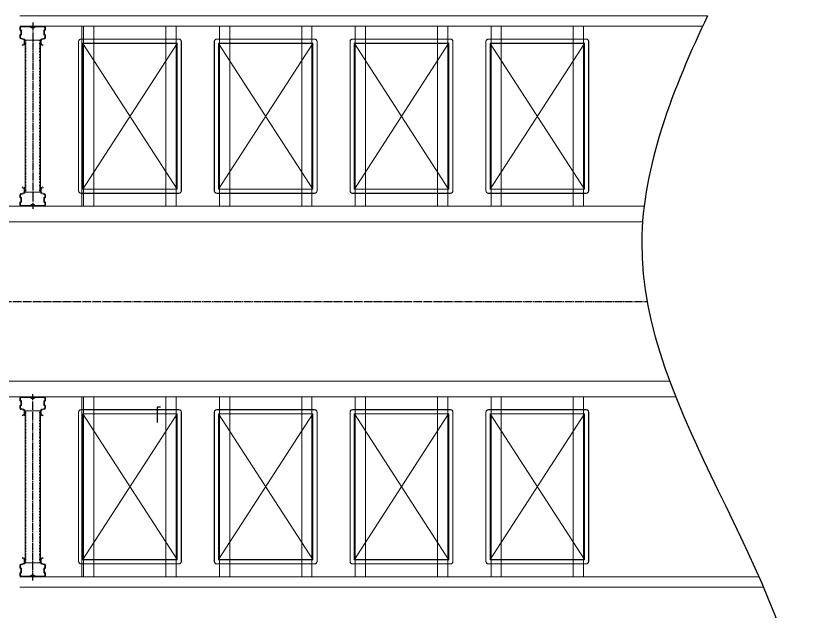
# Model space of a CAD drawing. Header units: millimetres. Extents: x -66983 to -34457, y -12173 to 8181.
# Drawn here: x -48650 to -45569, y -1938 to 375 of the extents above; entities that cross this region are included whole.
import ezdxf

# ---------------------------------------------------------------- set-up
doc = ezdxf.new("R2010")
doc.units = ezdxf.units.MM
doc.linetypes.add('EB_DASH', pattern=[6, 3, -3])
doc.linetypes.add('EB_DASHDOT', pattern=[39, 30, -3, 3, -3])
doc.layers.get('0').update_dxf_attribs({"lineweight": 0})
for name, color, linetype, lineweight in [('01粗实线', 7, 'Continuous', 0), ('04虚线', 2, 'EB_DASH', 0), ('CAXA0', 7, 'Continuous', 70), ('CAXA1', 1, 'EB_DASHDOT', 25), ('CAXA4', 4, 'Continuous', 25), ('guidao', 2, 'Continuous', 0), ('Object', 5, 'Continuous', 20), ('xiangzi', 150, 'Continuous', 0)]:
    doc.layers.add(name, color=color, linetype=linetype, lineweight=lineweight)

# ---------------------------------------------------------------- blocks, each defined once
blk = doc.blocks.new('CAXBLOCK333')
at = {"layer": 'xiangzi', "linetype": 'Continuous', "lineweight": 0}
for p, q in [((-77039.2, 112120.4), (-77039.2, 111540.4)), ((-77038.7, 112120.4), (-77039.2, 112120.4)), ((-77038.7, 112120.4), (-77038.7, 111540.4)), ((-77029.2, 112129.9), (-77029.2, 112130.4)), ((-76649.2, 112130.4), (-77029.2, 112130.4)), ((-76649.2, 112129.9), (-77029.2, 112129.9)), ((-77022.9, 111546.7), (-77022.9, 112114.1)), ((-77022.9, 112114.1), (-76655.5, 112114.1)), ((-77022.2, 112113.4), (-77022.9, 112114.1)), ((-77022.2, 112113.4), (-76656.2, 111547.4)), ((-76656.2, 112113.4), (-77022.2, 111547.4)), ((-77022.2, 111547.4), (-77022.2, 112113.4)), ((-77022.2, 112113.4), (-76656.2, 112113.4)), ((-76656.2, 112113.4), (-76655.5, 112114.1)), ((-76656.2, 112113.4), (-76656.2, 111547.4)), ((-76655.5, 112114.1), (-76655.5, 111546.7)), ((-76649.2, 112129.9), (-76649.2, 112130.4)), ((-76639.7, 111540.4), (-76639.7, 112120.4)), ((-76639.7, 112120.4), (-76639.2, 112120.4)), ((-76639.2, 111540.4), (-76639.2, 112120.4)), ((-77038.7, 111540.4), (-77039.2, 111540.4)), ((-77029.2, 111530.9), (-77029.2, 111530.4)), ((-77029.2, 111530.9), (-76649.2, 111530.9)), ((-77029.2, 111530.4), (-76649.2, 111530.4)), ((-77022.2, 111547.4), (-77022.9, 111546.7)), ((-76655.5, 111546.7), (-77022.9, 111546.7)), ((-76656.2, 111547.4), (-77022.2, 111547.4)), ((-76656.2, 111547.4), (-76655.5, 111546.7)), ((-76649.2, 111530.9), (-76649.2, 111530.4)), ((-76639.7, 111540.4), (-76639.2, 111540.4))]:
    blk.add_line(p, q, dxfattribs=at)
for centre, radius, start, end in [((-77029.2, 112120.4), 10, 90, 180), ((-77029.2, 112120.4), 9.5, 90, 180), ((-76649.2, 112120.4), 10, 0, 90), ((-76649.2, 112120.4), 9.5, 0, 90), ((-77029.2, 111540.4), 10, 180, 270), ((-77029.2, 111540.4), 9.5, 180, 270), ((-76649.2, 111540.4), 10, 270, 0), ((-76649.2, 111540.4), 9.5, 270, 0)]:
    blk.add_arc(centre, radius, start, end, dxfattribs=at)
blk = doc.blocks.new('CAXBLOCK335')
at = {"layer": 'Object', "color": 6, "linetype": 'Continuous', "lineweight": 20}
for p, q in [((4567.8, -64564.1), (4567.8, -64554.4)), ((4570.9, -64567), (4570.6, -64566.8)), ((4570.8, -64554.4), (4570.8, -64563.5)), ((4571.6, -64564), (4572.1, -64564.2)), ((4571.8, -64580.5), (4571.8, -64568.3)), ((4572.8, -64549.4), (4609, -64549.4)), ((4609, -64552.4), (4572.8, -64552.4)), ((4574.8, -64568.3), (4574.8, -64580.5)), ((4662.7, -64549.4), (4627.1, -64549.4)), ((4627.1, -64552.4), (4662.7, -64552.4)), ((4660.7, -64568.3), (4660.7, -64580.5)), ((4664, -64564), (4663.4, -64564.2)), ((4663.7, -64580.5), (4663.7, -64568.3)), ((4664.6, -64567), (4665, -64566.8)), ((4664.7, -64554.4), (4664.7, -64563.5)), ((4667.7, -64564.1), (4667.7, -64554.4)), ((4567.8, -64593.9), (4567.8, -64584.7)), ((4570.6, -64582), (4570.9, -64581.8)), ((4570.8, -64585.3), (4570.8, -64593.9)), ((4582.3, -64601.4), (4571.1, -64598.7)), ((4572.1, -64584.6), (4571.6, -64584.8)), ((4571.9, -64595.7), (4582.6, -64598.4)), ((4663.6, -64595.7), (4653, -64598.4)), ((4653.2, -64601.4), (4664.4, -64598.7)), ((4663.4, -64584.6), (4664, -64584.8)), ((4665, -64582), (4664.6, -64581.8)), ((4664.7, -64585.3), (4664.7, -64593.9)), ((4667.7, -64593.9), (4667.7, -64584.7)), ((4576.9, -64621.7), (4583.5, -64619.1)), ((4577.8, -64624.4), (4576.9, -64621.7)), ((4584.5, -64621.9), (4577.8, -64624.4)), ((4584.8, -64617.2), (4584.8, -64603.9)), ((4587.8, -64603.9), (4587.8, -64617.2)), ((4647.7, -64603.9), (4647.7, -64617.2)), ((4650.7, -64617.2), (4650.7, -64603.9)), ((4651, -64621.9), (4657.7, -64624.4)), ((4658.6, -64621.7), (4652, -64619.1)), ((4657.7, -64624.4), (4658.6, -64621.7))]:
    blk.add_line(p, q, dxfattribs=at)
for centre, radius, start, end in [((4572.8, -64554.4), 5, 90, 180), ((4571.8, -64562.8), 4.18, 197.5463, 253.2868), ((4572.8, -64554.4), 2, 90, 180), ((4571.8, -64562.8), 1.18, 213.3937, 259.7163), ((4570.3, -64568.3), 1.5, 0, 66.0375), ((4570.3, -64568.3), 4.5, 0, 66.0375), ((4609, -64553.4), 4, 32.4343, 90), ((4609, -64553.4), 1, 32.4343, 90), ((4618, -64547.6), 9.73, 212.4343, 327.5657), ((4618, -64547.6), 6.73, 212.4343, 327.5657), ((4627.1, -64553.4), 4, 90, 147.5657), ((4627.1, -64553.4), 1, 90, 147.5657), ((4665.2, -64568.3), 4.5, 113.9625, 180), ((4662.7, -64554.4), 5, 0, 90), ((4662.7, -64554.4), 2, 0, 90), ((4665.2, -64568.3), 1.5, 113.9625, 180), ((4663.8, -64562.8), 1.18, 280.2837, 326.6063), ((4663.8, -64562.8), 4.18, 286.7132, 342.4537), ((4571.8, -64586), 4.18, 106.7132, 162.4537), ((4572.8, -64593.9), 5, 180, 250.3462), ((4571.8, -64586), 1.18, 100.2837, 146.6063), ((4572.8, -64593.9), 2, 180, 244.0113), ((4570.3, -64580.5), 1.5, 293.9625, 0), ((4570.3, -64580.5), 4.5, 293.9625, 0), ((4582.3, -64603.9), 5.5, 0, 87.1234), ((4653.2, -64603.9), 5.5, 92.8766, 180), ((4665.2, -64580.5), 4.5, 180, 246.0375), ((4662.7, -64593.9), 2, 295.9887, 0), ((4665.2, -64580.5), 1.5, 180, 246.0375), ((4663.8, -64586), 1.18, 33.3937, 79.7163), ((4662.7, -64593.9), 5, 289.6538, 360), ((4663.8, -64586), 4.18, 17.5463, 73.2868), ((4582.3, -64603.9), 2.5, 0, 90), ((4582.8, -64617.2), 2, 291.4787, 360), ((4582.8, -64617.2), 5, 290.0925, 360), ((4652.7, -64617.2), 5, 180, 249.9075), ((4653.2, -64603.9), 2.5, 90, 180), ((4652.7, -64617.2), 2, 180, 248.5213)]:
    blk.add_arc(centre, radius, start, end, dxfattribs=at)
blk = doc.blocks.new('CAXBLOCK336')
at = {"layer": 'Object', "color": 6, "linetype": 'Continuous', "lineweight": 20}
for p, q in [((4582.3, 64601.4), (4571.1, 64598.7)), ((4577.8, 64624.4), (4576.9, 64621.7)), ((4576.9, 64621.7), (4583.5, 64619.1)), ((4584.5, 64621.9), (4577.8, 64624.4)), ((4584.8, 64617.2), (4584.8, 64603.9)), ((4587.8, 64603.9), (4587.8, 64617.2)), ((4647.7, 64603.9), (4647.7, 64617.2)), ((4650.7, 64617.2), (4650.7, 64603.9)), ((4651, 64621.9), (4657.7, 64624.4)), ((4658.6, 64621.7), (4652, 64619.1)), ((4653.2, 64601.4), (4664.4, 64598.7)), ((4657.7, 64624.4), (4658.6, 64621.7)), ((4567.8, 64593.9), (4567.8, 64584.7)), ((4570.6, 64582), (4570.9, 64581.8)), ((4570.8, 64585.3), (4570.8, 64593.9)), ((4572.1, 64584.6), (4571.6, 64584.8)), ((4571.8, 64580.5), (4571.8, 64568.3)), ((4571.9, 64595.7), (4582.6, 64598.4)), ((4574.8, 64568.3), (4574.8, 64580.5)), ((4663.6, 64595.7), (4653, 64598.4)), ((4660.7, 64568.3), (4660.7, 64580.5)), ((4663.4, 64584.6), (4664, 64584.8)), ((4663.7, 64580.5), (4663.7, 64568.3)), ((4665, 64582), (4664.6, 64581.8)), ((4664.7, 64585.3), (4664.7, 64593.9)), ((4667.7, 64593.9), (4667.7, 64584.7)), ((4567.8, 64564.1), (4567.8, 64554.4)), ((4570.9, 64567), (4570.6, 64566.8)), ((4570.8, 64554.4), (4570.8, 64563.5)), ((4571.6, 64564), (4572.1, 64564.2)), ((4609, 64552.4), (4572.8, 64552.4)), ((4572.8, 64549.4), (4609, 64549.4)), ((4627.1, 64552.4), (4662.7, 64552.4)), ((4662.7, 64549.4), (4627.1, 64549.4)), ((4664, 64564), (4663.4, 64564.2)), ((4664.6, 64567), (4665, 64566.8)), ((4664.7, 64554.4), (4664.7, 64563.5)), ((4667.7, 64564.1), (4667.7, 64554.4))]:
    blk.add_line(p, q, dxfattribs=at)
for centre, radius, start, end in [((4582.3, 64603.9), 2.5, 270, 0), ((4582.3, 64603.9), 5.5, 272.8766, 360), ((4582.8, 64617.2), 2, 0, 68.5213), ((4582.8, 64617.2), 5, 0, 69.9075), ((4652.7, 64617.2), 5, 110.0925, 180), ((4653.2, 64603.9), 5.5, 180, 267.1234), ((4652.7, 64617.2), 2, 111.4787, 180), ((4653.2, 64603.9), 2.5, 180, 270), ((4572.8, 64593.9), 5, 109.6538, 180), ((4571.8, 64586), 4.18, 197.5463, 253.2868), ((4572.8, 64593.9), 2, 115.9887, 180), ((4571.8, 64586), 1.18, 213.3937, 259.7163), ((4570.3, 64580.5), 1.5, 360, 66.0375), ((4570.3, 64580.5), 4.5, 0, 66.0375), ((4665.2, 64580.5), 4.5, 113.9625, 180), ((4662.7, 64593.9), 2, 360, 64.0113), ((4665.2, 64580.5), 1.5, 113.9625, 180), ((4663.8, 64586), 1.18, 280.2837, 326.6063), ((4662.7, 64593.9), 5, 360, 70.3462), ((4663.8, 64586), 4.18, 286.7132, 342.4537), ((4571.8, 64562.8), 4.18, 106.7132, 162.4537), ((4572.8, 64554.4), 5, 180, 270), ((4571.8, 64562.8), 1.18, 100.2837, 146.6063), ((4572.8, 64554.4), 2, 180, 270), ((4570.3, 64568.3), 1.5, 293.9625, 0), ((4570.3, 64568.3), 4.5, 293.9625, 360), ((4609, 64553.4), 1, 270, 327.5657), ((4609, 64553.4), 4, 270, 327.5657), ((4618, 64547.6), 9.73, 32.4343, 147.5657), ((4618, 64547.6), 6.73, 32.4343, 147.5657), ((4627.1, 64553.4), 4, 212.4343, 270), ((4627.1, 64553.4), 1, 212.4343, 270), ((4665.2, 64568.3), 4.5, 180, 246.0375), ((4662.7, 64554.4), 2, 270, 0), ((4662.7, 64554.4), 5, 270, 0), ((4665.2, 64568.3), 1.5, 180, 246.0375), ((4663.8, 64562.8), 1.18, 33.3937, 79.7163), ((4663.8, 64562.8), 4.18, 17.5463, 73.2868)]:
    blk.add_arc(centre, radius, start, end, dxfattribs=at)
blk = doc.blocks.new('CAXBLOCK337')
at = {"layer": '01粗实线', "linetype": 'Continuous', "lineweight": 0}
for p, q in [((4587.8, -64603.9), (4587.8, -65194.9)), ((4647.7, -64603.9), (4587.8, -64603.9)), ((4647.8, -64603.9), (4647.8, -65194.9)), ((4647.7, -65194.9), (4587.8, -65194.9))]:
    blk.add_line(p, q, dxfattribs=at)
at = {"layer": '04虚线', "linetype": 'EB_DASH', "lineweight": 0}
for p, q in [((4590.8, -64603.9), (4590.8, -65194.9)), ((4644.8, -64603.9), (4644.8, -65194.9))]:
    blk.add_line(p, q, dxfattribs=at)
blk = doc.blocks.new('CAXBLOCK334')
at = {"layer": 'CAXA1', "linetype": 'EB_DASHDOT', "lineweight": 25}
blk.add_line((4617.8, -64534.7), (4617.8, -65259), dxfattribs=at)
at = {"layer": 'CAXA0', "linetype": 'Continuous', "lineweight": 70}
for name, p in [('CAXBLOCK335', (0, 0)), ('CAXBLOCK337', (0, 0)), ('CAXBLOCK336', (0, -129798.8))]:
    blk.add_blockref(name, p, dxfattribs=at)
blk = doc.blocks.new('CAXBLOCK338')
at = {"layer": 'xiangzi', "linetype": 'Continuous', "lineweight": 0}
for p, q in [((76639.2, 111540.4), (76639.2, 112120.4)), ((76639.7, 112120.4), (76639.2, 112120.4)), ((76639.7, 111540.4), (76639.7, 112120.4)), ((76649.2, 112129.9), (76649.2, 112130.4)), ((76649.2, 112130.4), (77029.2, 112130.4)), ((76649.2, 112129.9), (77029.2, 112129.9)), ((76655.5, 112114.1), (76655.5, 111546.7)), ((77022.9, 112114.1), (76655.5, 112114.1)), ((76656.2, 112113.4), (76655.5, 112114.1)), ((77022.2, 112113.4), (76656.2, 111547.4)), ((76656.2, 112113.4), (77022.2, 111547.4)), ((76656.2, 112113.4), (76656.2, 111547.4)), ((77022.2, 112113.4), (76656.2, 112113.4)), ((77022.2, 112113.4), (77022.9, 112114.1)), ((77022.2, 111547.4), (77022.2, 112113.4)), ((77022.9, 111546.7), (77022.9, 112114.1)), ((77029.2, 112129.9), (77029.2, 112130.4)), ((77038.7, 112120.4), (77038.7, 111540.4)), ((77038.7, 112120.4), (77039.2, 112120.4)), ((77039.2, 112120.4), (77039.2, 111540.4)), ((76639.7, 111540.4), (76639.2, 111540.4)), ((76649.2, 111530.9), (76649.2, 111530.4)), ((77029.2, 111530.9), (76649.2, 111530.9)), ((77029.2, 111530.4), (76649.2, 111530.4)), ((76656.2, 111547.4), (76655.5, 111546.7)), ((76655.5, 111546.7), (77022.9, 111546.7)), ((76656.2, 111547.4), (77022.2, 111547.4)), ((77022.2, 111547.4), (77022.9, 111546.7)), ((77029.2, 111530.9), (77029.2, 111530.4)), ((77038.7, 111540.4), (77039.2, 111540.4))]:
    blk.add_line(p, q, dxfattribs=at)
for centre, radius, start, end in [((76649.2, 112120.4), 10, 90, 180), ((76649.2, 112120.4), 9.5, 90, 180), ((77029.2, 112120.4), 10, 360, 90), ((77029.2, 112120.4), 9.5, 360, 90), ((76649.2, 111540.4), 10, 180, 270), ((76649.2, 111540.4), 9.5, 180, 270), ((77029.2, 111540.4), 10, 270, 360), ((77029.2, 111540.4), 9.5, 270, 360)]:
    blk.add_arc(centre, radius, start, end, dxfattribs=at)
blk = doc.blocks.new('CAXBLOCK339')
at = {"layer": 'xiangzi', "linetype": 'Continuous', "lineweight": 0}
for p, q in [((76639.2, 111540.4), (76639.2, 112120.4)), ((76639.7, 112120.4), (76639.2, 112120.4)), ((76639.7, 111540.4), (76639.7, 112120.4)), ((76649.2, 112129.9), (76649.2, 112130.4)), ((76649.2, 112130.4), (77029.2, 112130.4)), ((76649.2, 112129.9), (77029.2, 112129.9)), ((76655.5, 112114.1), (76655.5, 111546.7)), ((77022.9, 112114.1), (76655.5, 112114.1)), ((76656.2, 112113.4), (76655.5, 112114.1)), ((77022.2, 112113.4), (76656.2, 111547.4)), ((76656.2, 112113.4), (77022.2, 111547.4)), ((76656.2, 112113.4), (76656.2, 111547.4)), ((77022.2, 112113.4), (76656.2, 112113.4)), ((77022.2, 112113.4), (77022.9, 112114.1)), ((77022.2, 111547.4), (77022.2, 112113.4)), ((77022.9, 111546.7), (77022.9, 112114.1)), ((77029.2, 112129.9), (77029.2, 112130.4)), ((77038.7, 112120.4), (77038.7, 111540.4)), ((77038.7, 112120.4), (77039.2, 112120.4)), ((77039.2, 112120.4), (77039.2, 111540.4)), ((76639.7, 111540.4), (76639.2, 111540.4)), ((76649.2, 111530.9), (76649.2, 111530.4)), ((77029.2, 111530.9), (76649.2, 111530.9)), ((77029.2, 111530.4), (76649.2, 111530.4)), ((76656.2, 111547.4), (76655.5, 111546.7)), ((76655.5, 111546.7), (77022.9, 111546.7)), ((76656.2, 111547.4), (77022.2, 111547.4)), ((77022.2, 111547.4), (77022.9, 111546.7)), ((77029.2, 111530.9), (77029.2, 111530.4)), ((77038.7, 111540.4), (77039.2, 111540.4))]:
    blk.add_line(p, q, dxfattribs=at)
for centre, radius, start, end in [((76649.2, 112120.4), 10, 90, 180), ((76649.2, 112120.4), 9.5, 90, 180), ((77029.2, 112120.4), 10, 360, 90), ((77029.2, 112120.4), 9.5, 360, 90), ((76649.2, 111540.4), 10, 180, 270), ((76649.2, 111540.4), 9.5, 180, 270), ((77029.2, 111540.4), 10, 270, 360), ((77029.2, 111540.4), 9.5, 270, 360)]:
    blk.add_arc(centre, radius, start, end, dxfattribs=at)
blk = doc.blocks.new('CAXBLOCK340')
at = {"layer": 'xiangzi', "linetype": 'Continuous', "lineweight": 0}
for p, q in [((76639.2, 111540.4), (76639.2, 112120.4)), ((76639.7, 112120.4), (76639.2, 112120.4)), ((76639.7, 111540.4), (76639.7, 112120.4)), ((76649.2, 112129.9), (76649.2, 112130.4)), ((76649.2, 112130.4), (77029.2, 112130.4)), ((76649.2, 112129.9), (77029.2, 112129.9)), ((76655.5, 112114.1), (76655.5, 111546.7)), ((77022.9, 112114.1), (76655.5, 112114.1)), ((76656.2, 112113.4), (76655.5, 112114.1)), ((77022.2, 112113.4), (76656.2, 111547.4)), ((76656.2, 112113.4), (77022.2, 111547.4)), ((76656.2, 112113.4), (76656.2, 111547.4)), ((77022.2, 112113.4), (76656.2, 112113.4)), ((77022.2, 112113.4), (77022.9, 112114.1)), ((77022.2, 111547.4), (77022.2, 112113.4)), ((77022.9, 111546.7), (77022.9, 112114.1)), ((77029.2, 112129.9), (77029.2, 112130.4)), ((77038.7, 112120.4), (77038.7, 111540.4)), ((77038.7, 112120.4), (77039.2, 112120.4)), ((77039.2, 112120.4), (77039.2, 111540.4)), ((76639.7, 111540.4), (76639.2, 111540.4)), ((76649.2, 111530.9), (76649.2, 111530.4)), ((77029.2, 111530.9), (76649.2, 111530.9)), ((77029.2, 111530.4), (76649.2, 111530.4)), ((76656.2, 111547.4), (76655.5, 111546.7)), ((76655.5, 111546.7), (77022.9, 111546.7)), ((76656.2, 111547.4), (77022.2, 111547.4)), ((77022.2, 111547.4), (77022.9, 111546.7)), ((77029.2, 111530.9), (77029.2, 111530.4)), ((77038.7, 111540.4), (77039.2, 111540.4))]:
    blk.add_line(p, q, dxfattribs=at)
for centre, radius, start, end in [((76649.2, 112120.4), 10, 90, 180), ((76649.2, 112120.4), 9.5, 90, 180), ((77029.2, 112120.4), 10, 360, 90), ((77029.2, 112120.4), 9.5, 360, 90), ((76649.2, 111540.4), 10, 180, 270), ((76649.2, 111540.4), 9.5, 180, 270), ((77029.2, 111540.4), 10, 270, 360), ((77029.2, 111540.4), 9.5, 270, 360)]:
    blk.add_arc(centre, radius, start, end, dxfattribs=at)
blk = doc.blocks.new('CAXBLOCK332')
at = {"layer": 'guidao', "linetype": 'Continuous', "lineweight": 0}
for p, q in [((2463.7, -64549.4), (2463.7, -65249.4)), ((2470.8, -64549.4), (2470.8, -65249.4)), ((2510.8, -65249.4), (2510.8, -64549.4)), ((2790.8, -65249.4), (2790.8, -64549.4)), ((2830.8, -65249.4), (2830.8, -64549.4)), ((2998.8, -64549.4), (2998.8, -65249.4)), ((3038.8, -65249.4), (3038.8, -64549.4)), ((3318.8, -65249.4), (3318.8, -64549.4)), ((3358.8, -65249.4), (3358.8, -64549.4)), ((3526.8, -64549.4), (3526.8, -65249.4)), ((3566.8, -65249.4), (3566.8, -64549.4)), ((3846.8, -65249.4), (3846.8, -64549.4)), ((3886.8, -65249.4), (3886.8, -64549.4)), ((4054.8, -65249.4), (4054.8, -64549.4)), ((4094.8, -65249.4), (4094.8, -64549.4)), ((4374.8, -65249.4), (4374.8, -64549.4)), ((4414.8, -64549.4), (4414.8, -65249.4))]:
    blk.add_line(p, q, dxfattribs=at)
at = {"linetype": 'Continuous', "lineweight": 0}
for name, p in [('CAXBLOCK340', (-74188.3, -176729.8)), ('CAXBLOCK339', (-73660.3, -176729.8)), ('CAXBLOCK338', (-73132.3, -176729.8)), ('CAXBLOCK333', (81074, -176729.8))]:
    blk.add_blockref(name, p, dxfattribs=at)
at = {"layer": 'CAXA0', "linetype": 'Continuous', "lineweight": 70}
blk.add_blockref('CAXBLOCK334', (-2344.9, 0), dxfattribs=at)
blk = doc.blocks.new('CAXBLOCK342')
at = {"layer": 'xiangzi', "linetype": 'Continuous', "lineweight": 0}
for p, q in [((-77039.2, -112120.4), (-77039.2, -111540.4)), ((-77038.7, -111540.4), (-77039.2, -111540.4)), ((-77038.7, -112120.4), (-77038.7, -111540.4)), ((-77029.2, -111530.9), (-77029.2, -111530.4)), ((-77029.2, -111530.4), (-76649.2, -111530.4)), ((-77029.2, -111530.9), (-76649.2, -111530.9)), ((-77022.9, -111546.7), (-77022.9, -112114.1)), ((-76655.5, -111546.7), (-77022.9, -111546.7)), ((-77022.2, -111547.4), (-77022.9, -111546.7)), ((-77022.2, -112113.4), (-76656.2, -111547.4)), ((-76656.2, -112113.4), (-77022.2, -111547.4)), ((-77022.2, -111547.4), (-77022.2, -112113.4)), ((-76656.2, -111547.4), (-77022.2, -111547.4)), ((-76656.2, -111547.4), (-76655.5, -111546.7)), ((-76656.2, -112113.4), (-76656.2, -111547.4)), ((-76655.5, -112114.1), (-76655.5, -111546.7)), ((-76649.2, -111530.9), (-76649.2, -111530.4)), ((-76639.7, -111540.4), (-76639.7, -112120.4)), ((-76639.7, -111540.4), (-76639.2, -111540.4)), ((-76639.2, -111540.4), (-76639.2, -112120.4)), ((-77038.7, -112120.4), (-77039.2, -112120.4)), ((-77029.2, -112129.9), (-77029.2, -112130.4)), ((-76649.2, -112129.9), (-77029.2, -112129.9)), ((-76649.2, -112130.4), (-77029.2, -112130.4)), ((-77022.2, -112113.4), (-77022.9, -112114.1)), ((-77022.9, -112114.1), (-76655.5, -112114.1)), ((-77022.2, -112113.4), (-76656.2, -112113.4)), ((-76656.2, -112113.4), (-76655.5, -112114.1)), ((-76649.2, -112129.9), (-76649.2, -112130.4)), ((-76639.7, -112120.4), (-76639.2, -112120.4))]:
    blk.add_line(p, q, dxfattribs=at)
for centre, radius, start, end in [((-77029.2, -111540.4), 10, 90, 180), ((-77029.2, -111540.4), 9.5, 90, 180), ((-76649.2, -111540.4), 10, 0, 90), ((-76649.2, -111540.4), 9.5, 0, 90), ((-77029.2, -112120.4), 10, 180, 270), ((-77029.2, -112120.4), 9.5, 180, 270), ((-76649.2, -112120.4), 10, 270, 0), ((-76649.2, -112120.4), 9.5, 270, 0)]:
    blk.add_arc(centre, radius, start, end, dxfattribs=at)
blk = doc.blocks.new('CAXBLOCK344')
at = {"layer": 'Object', "color": 6, "linetype": 'Continuous', "lineweight": 20}
for p, q in [((4582.3, 64601.4), (4571.1, 64598.7)), ((4577.8, 64624.4), (4576.9, 64621.7)), ((4576.9, 64621.7), (4583.5, 64619.1)), ((4584.5, 64621.9), (4577.8, 64624.4)), ((4584.8, 64617.2), (4584.8, 64603.9)), ((4587.8, 64603.9), (4587.8, 64617.2)), ((4647.7, 64603.9), (4647.7, 64617.2)), ((4650.7, 64617.2), (4650.7, 64603.9)), ((4651, 64621.9), (4657.7, 64624.4)), ((4658.6, 64621.7), (4652, 64619.1)), ((4653.2, 64601.4), (4664.4, 64598.7)), ((4657.7, 64624.4), (4658.6, 64621.7)), ((4567.8, 64593.9), (4567.8, 64584.7)), ((4570.6, 64582), (4570.9, 64581.8)), ((4570.8, 64585.3), (4570.8, 64593.9)), ((4572.1, 64584.6), (4571.6, 64584.8)), ((4571.8, 64580.5), (4571.8, 64568.3)), ((4571.9, 64595.7), (4582.6, 64598.4)), ((4574.8, 64568.3), (4574.8, 64580.5)), ((4663.6, 64595.7), (4653, 64598.4)), ((4660.7, 64568.3), (4660.7, 64580.5)), ((4663.4, 64584.6), (4664, 64584.8)), ((4663.7, 64580.5), (4663.7, 64568.3)), ((4665, 64582), (4664.6, 64581.8)), ((4664.7, 64585.3), (4664.7, 64593.9)), ((4667.7, 64593.9), (4667.7, 64584.7)), ((4567.8, 64564.1), (4567.8, 64554.4)), ((4570.9, 64567), (4570.6, 64566.8)), ((4570.8, 64554.4), (4570.8, 64563.5)), ((4571.6, 64564), (4572.1, 64564.2)), ((4609, 64552.4), (4572.8, 64552.4)), ((4572.8, 64549.4), (4609, 64549.4)), ((4627.1, 64552.4), (4662.7, 64552.4)), ((4662.7, 64549.4), (4627.1, 64549.4)), ((4664, 64564), (4663.4, 64564.2)), ((4664.6, 64567), (4665, 64566.8)), ((4664.7, 64554.4), (4664.7, 64563.5)), ((4667.7, 64564.1), (4667.7, 64554.4))]:
    blk.add_line(p, q, dxfattribs=at)
for centre, radius, start, end in [((4582.3, 64603.9), 2.5, 270, 0), ((4582.3, 64603.9), 5.5, 272.8766, 360), ((4582.8, 64617.2), 2, 0, 68.5213), ((4582.8, 64617.2), 5, 360, 69.9075), ((4652.7, 64617.2), 5, 110.0925, 180), ((4653.2, 64603.9), 5.5, 180, 267.1234), ((4652.7, 64617.2), 2, 111.4787, 180), ((4653.2, 64603.9), 2.5, 180, 270), ((4572.8, 64593.9), 5, 109.6538, 180), ((4571.8, 64586), 4.18, 197.5463, 253.2868), ((4572.8, 64593.9), 2, 115.9887, 180), ((4571.8, 64586), 1.18, 213.3937, 259.7163), ((4570.3, 64580.5), 1.5, 0, 66.0375), ((4570.3, 64580.5), 4.5, 0, 66.0375), ((4665.2, 64580.5), 4.5, 113.9625, 180), ((4662.7, 64593.9), 2, 0, 64.0113), ((4665.2, 64580.5), 1.5, 113.9625, 180), ((4663.8, 64586), 1.18, 280.2837, 326.6063), ((4662.7, 64593.9), 5, 0, 70.3462), ((4663.8, 64586), 4.18, 286.7132, 342.4537), ((4571.8, 64562.8), 4.18, 106.7132, 162.4537), ((4572.8, 64554.4), 5, 180, 270), ((4571.8, 64562.8), 1.18, 100.2837, 146.6063), ((4572.8, 64554.4), 2, 180, 270), ((4570.3, 64568.3), 1.5, 293.9625, 360), ((4570.3, 64568.3), 4.5, 293.9625, 0), ((4609, 64553.4), 1, 270, 327.5657), ((4609, 64553.4), 4, 270, 327.5657), ((4618, 64547.6), 9.73, 32.4343, 147.5657), ((4618, 64547.6), 6.73, 32.4343, 147.5657), ((4627.1, 64553.4), 4, 212.4343, 270), ((4627.1, 64553.4), 1, 212.4343, 270), ((4665.2, 64568.3), 4.5, 180, 246.0375), ((4662.7, 64554.4), 2, 270, 0), ((4662.7, 64554.4), 5, 270, 0), ((4665.2, 64568.3), 1.5, 180, 246.0375), ((4663.8, 64562.8), 1.18, 33.3937, 79.7163), ((4663.8, 64562.8), 4.18, 17.5463, 73.2868)]:
    blk.add_arc(centre, radius, start, end, dxfattribs=at)
blk = doc.blocks.new('CAXBLOCK345')
at = {"layer": 'Object', "color": 6, "linetype": 'Continuous', "lineweight": 20}
for p, q in [((4567.8, -64564.1), (4567.8, -64554.4)), ((4570.9, -64567), (4570.6, -64566.8)), ((4570.8, -64554.4), (4570.8, -64563.5)), ((4571.6, -64564), (4572.1, -64564.2)), ((4571.8, -64580.5), (4571.8, -64568.3)), ((4572.8, -64549.4), (4609, -64549.4)), ((4609, -64552.4), (4572.8, -64552.4)), ((4574.8, -64568.3), (4574.8, -64580.5)), ((4662.7, -64549.4), (4627.1, -64549.4)), ((4627.1, -64552.4), (4662.7, -64552.4)), ((4660.7, -64568.3), (4660.7, -64580.5)), ((4664, -64564), (4663.4, -64564.2)), ((4663.7, -64580.5), (4663.7, -64568.3)), ((4664.6, -64567), (4665, -64566.8)), ((4664.7, -64554.4), (4664.7, -64563.5)), ((4667.7, -64564.1), (4667.7, -64554.4)), ((4567.8, -64593.9), (4567.8, -64584.7)), ((4570.6, -64582), (4570.9, -64581.8)), ((4570.8, -64585.3), (4570.8, -64593.9)), ((4582.3, -64601.4), (4571.1, -64598.7)), ((4572.1, -64584.6), (4571.6, -64584.8)), ((4571.9, -64595.7), (4582.6, -64598.4)), ((4663.6, -64595.7), (4653, -64598.4)), ((4653.2, -64601.4), (4664.4, -64598.7)), ((4663.4, -64584.6), (4664, -64584.8)), ((4665, -64582), (4664.6, -64581.8)), ((4664.7, -64585.3), (4664.7, -64593.9)), ((4667.7, -64593.9), (4667.7, -64584.7)), ((4576.9, -64621.7), (4583.5, -64619.1)), ((4577.8, -64624.4), (4576.9, -64621.7)), ((4584.5, -64621.9), (4577.8, -64624.4)), ((4584.8, -64617.2), (4584.8, -64603.9)), ((4587.8, -64603.9), (4587.8, -64617.2)), ((4647.7, -64603.9), (4647.7, -64617.2)), ((4650.7, -64617.2), (4650.7, -64603.9)), ((4651, -64621.9), (4657.7, -64624.4)), ((4658.6, -64621.7), (4652, -64619.1)), ((4657.7, -64624.4), (4658.6, -64621.7))]:
    blk.add_line(p, q, dxfattribs=at)
for centre, radius, start, end in [((4572.8, -64554.4), 5, 90, 180), ((4571.8, -64562.8), 4.18, 197.5463, 253.2868), ((4572.8, -64554.4), 2, 90, 180), ((4571.8, -64562.8), 1.18, 213.3937, 259.7163), ((4570.3, -64568.3), 1.5, 360, 66.0375), ((4570.3, -64568.3), 4.5, 360, 66.0375), ((4609, -64553.4), 4, 32.4343, 90), ((4609, -64553.4), 1, 32.4343, 90), ((4618, -64547.6), 9.73, 212.4343, 327.5657), ((4618, -64547.6), 6.73, 212.4343, 327.5657), ((4627.1, -64553.4), 4, 90, 147.5657), ((4627.1, -64553.4), 1, 90, 147.5657), ((4665.2, -64568.3), 4.5, 113.9625, 180), ((4662.7, -64554.4), 5, 0, 90), ((4662.7, -64554.4), 2, 0, 90), ((4665.2, -64568.3), 1.5, 113.9625, 180), ((4663.8, -64562.8), 1.18, 280.2837, 326.6063), ((4663.8, -64562.8), 4.18, 286.7132, 342.4537), ((4571.8, -64586), 4.18, 106.7132, 162.4537), ((4572.8, -64593.9), 5, 180, 250.3462), ((4571.8, -64586), 1.18, 100.2837, 146.6063), ((4572.8, -64593.9), 2, 180, 244.0113), ((4570.3, -64580.5), 1.5, 293.9625, 0), ((4570.3, -64580.5), 4.5, 293.9625, 360), ((4582.3, -64603.9), 5.5, 0, 87.1234), ((4653.2, -64603.9), 5.5, 92.8766, 180), ((4665.2, -64580.5), 4.5, 180, 246.0375), ((4662.7, -64593.9), 2, 295.9887, 0), ((4665.2, -64580.5), 1.5, 180, 246.0375), ((4663.8, -64586), 1.18, 33.3937, 79.7163), ((4662.7, -64593.9), 5, 289.6538, 360), ((4663.8, -64586), 4.18, 17.5463, 73.2868), ((4582.3, -64603.9), 2.5, 0, 90), ((4582.8, -64617.2), 2, 291.4787, 0), ((4582.8, -64617.2), 5, 290.0925, 360), ((4652.7, -64617.2), 5, 180, 249.9075), ((4653.2, -64603.9), 2.5, 90, 180), ((4652.7, -64617.2), 2, 180, 248.5213)]:
    blk.add_arc(centre, radius, start, end, dxfattribs=at)
blk = doc.blocks.new('CAXBLOCK346')
at = {"layer": '01粗实线', "linetype": 'Continuous', "lineweight": 0}
for p, q in [((4587.8, 64603.9), (4587.8, 65194.9)), ((4647.7, 65194.9), (4587.8, 65194.9)), ((4647.8, 64603.9), (4647.8, 65194.9)), ((4647.7, 64603.9), (4587.8, 64603.9))]:
    blk.add_line(p, q, dxfattribs=at)
at = {"layer": '04虚线', "linetype": 'EB_DASH', "lineweight": 0}
for p, q in [((4590.8, 64603.9), (4590.8, 65194.9)), ((4644.8, 64603.9), (4644.8, 65194.9))]:
    blk.add_line(p, q, dxfattribs=at)
blk = doc.blocks.new('CAXBLOCK343')
at = {"layer": 'CAXA1', "linetype": 'EB_DASHDOT', "lineweight": 25}
blk.add_line((4617.8, 64534.7), (4617.8, 65259), dxfattribs=at)
at = {"layer": 'CAXA0', "linetype": 'Continuous', "lineweight": 70}
for name, p in [('CAXBLOCK345', (0, 129798.8)), ('CAXBLOCK346', (0, 0)), ('CAXBLOCK344', (0, 0))]:
    blk.add_blockref(name, p, dxfattribs=at)
blk = doc.blocks.new('CAXBLOCK347')
at = {"layer": 'xiangzi', "linetype": 'Continuous', "lineweight": 0}
for p, q in [((76639.2, -111540.4), (76639.2, -112120.4)), ((76639.7, -111540.4), (76639.2, -111540.4)), ((76639.7, -111540.4), (76639.7, -112120.4)), ((76649.2, -111530.9), (76649.2, -111530.4)), ((77029.2, -111530.4), (76649.2, -111530.4)), ((77029.2, -111530.9), (76649.2, -111530.9)), ((76655.5, -112114.1), (76655.5, -111546.7)), ((76655.5, -111546.7), (77022.9, -111546.7)), ((76656.2, -111547.4), (76655.5, -111546.7)), ((77022.2, -112113.4), (76656.2, -111547.4)), ((76656.2, -112113.4), (77022.2, -111547.4)), ((76656.2, -112113.4), (76656.2, -111547.4)), ((76656.2, -111547.4), (77022.2, -111547.4)), ((77022.2, -111547.4), (77022.9, -111546.7)), ((77022.2, -111547.4), (77022.2, -112113.4)), ((77022.9, -111546.7), (77022.9, -112114.1)), ((77029.2, -111530.9), (77029.2, -111530.4)), ((77038.7, -112120.4), (77038.7, -111540.4)), ((77038.7, -111540.4), (77039.2, -111540.4)), ((77039.2, -112120.4), (77039.2, -111540.4)), ((76639.7, -112120.4), (76639.2, -112120.4)), ((76649.2, -112129.9), (76649.2, -112130.4)), ((76649.2, -112129.9), (77029.2, -112129.9)), ((76649.2, -112130.4), (77029.2, -112130.4)), ((76656.2, -112113.4), (76655.5, -112114.1)), ((77022.9, -112114.1), (76655.5, -112114.1)), ((77022.2, -112113.4), (76656.2, -112113.4)), ((77022.2, -112113.4), (77022.9, -112114.1)), ((77029.2, -112129.9), (77029.2, -112130.4)), ((77038.7, -112120.4), (77039.2, -112120.4))]:
    blk.add_line(p, q, dxfattribs=at)
for centre, radius, start, end in [((76649.2, -111540.4), 10, 90, 180), ((76649.2, -111540.4), 9.5, 90, 180), ((77029.2, -111540.4), 10, 360, 90), ((77029.2, -111540.4), 9.5, 360, 90), ((76649.2, -112120.4), 10, 180, 270), ((76649.2, -112120.4), 9.5, 180, 270), ((77029.2, -112120.4), 10, 270, 360), ((77029.2, -112120.4), 9.5, 270, 360)]:
    blk.add_arc(centre, radius, start, end, dxfattribs=at)
blk = doc.blocks.new('CAXBLOCK348')
at = {"layer": 'xiangzi', "linetype": 'Continuous', "lineweight": 0}
for p, q in [((76639.2, -111540.4), (76639.2, -112120.4)), ((76639.7, -111540.4), (76639.2, -111540.4)), ((76639.7, -111540.4), (76639.7, -112120.4)), ((76649.2, -111530.9), (76649.2, -111530.4)), ((77029.2, -111530.4), (76649.2, -111530.4)), ((77029.2, -111530.9), (76649.2, -111530.9)), ((76655.5, -112114.1), (76655.5, -111546.7)), ((76655.5, -111546.7), (77022.9, -111546.7)), ((76656.2, -111547.4), (76655.5, -111546.7)), ((77022.2, -112113.4), (76656.2, -111547.4)), ((76656.2, -112113.4), (77022.2, -111547.4)), ((76656.2, -112113.4), (76656.2, -111547.4)), ((76656.2, -111547.4), (77022.2, -111547.4)), ((77022.2, -111547.4), (77022.9, -111546.7)), ((77022.2, -111547.4), (77022.2, -112113.4)), ((77022.9, -111546.7), (77022.9, -112114.1)), ((77029.2, -111530.9), (77029.2, -111530.4)), ((77038.7, -112120.4), (77038.7, -111540.4)), ((77038.7, -111540.4), (77039.2, -111540.4)), ((77039.2, -112120.4), (77039.2, -111540.4)), ((76639.7, -112120.4), (76639.2, -112120.4)), ((76649.2, -112129.9), (76649.2, -112130.4)), ((76649.2, -112129.9), (77029.2, -112129.9)), ((76649.2, -112130.4), (77029.2, -112130.4)), ((76656.2, -112113.4), (76655.5, -112114.1)), ((77022.9, -112114.1), (76655.5, -112114.1)), ((77022.2, -112113.4), (76656.2, -112113.4)), ((77022.2, -112113.4), (77022.9, -112114.1)), ((77029.2, -112129.9), (77029.2, -112130.4)), ((77038.7, -112120.4), (77039.2, -112120.4))]:
    blk.add_line(p, q, dxfattribs=at)
for centre, radius, start, end in [((76649.2, -111540.4), 10, 90, 180), ((76649.2, -111540.4), 9.5, 90, 180), ((77029.2, -111540.4), 10, 360, 90), ((77029.2, -111540.4), 9.5, 360, 90), ((76649.2, -112120.4), 10, 180, 270), ((76649.2, -112120.4), 9.5, 180, 270), ((77029.2, -112120.4), 10, 270, 360), ((77029.2, -112120.4), 9.5, 270, 360)]:
    blk.add_arc(centre, radius, start, end, dxfattribs=at)
blk = doc.blocks.new('CAXBLOCK349')
at = {"layer": 'xiangzi', "linetype": 'Continuous', "lineweight": 0}
for p, q in [((76639.2, -111540.4), (76639.2, -112120.4)), ((76639.7, -111540.4), (76639.2, -111540.4)), ((76639.7, -111540.4), (76639.7, -112120.4)), ((76649.2, -111530.9), (76649.2, -111530.4)), ((77029.2, -111530.4), (76649.2, -111530.4)), ((77029.2, -111530.9), (76649.2, -111530.9)), ((76655.5, -112114.1), (76655.5, -111546.7)), ((76655.5, -111546.7), (77022.9, -111546.7)), ((76656.2, -111547.4), (76655.5, -111546.7)), ((77022.2, -112113.4), (76656.2, -111547.4)), ((76656.2, -112113.4), (77022.2, -111547.4)), ((76656.2, -112113.4), (76656.2, -111547.4)), ((76656.2, -111547.4), (77022.2, -111547.4)), ((77022.2, -111547.4), (77022.9, -111546.7)), ((77022.2, -111547.4), (77022.2, -112113.4)), ((77022.9, -111546.7), (77022.9, -112114.1)), ((77029.2, -111530.9), (77029.2, -111530.4)), ((77038.7, -112120.4), (77038.7, -111540.4)), ((77038.7, -111540.4), (77039.2, -111540.4)), ((77039.2, -112120.4), (77039.2, -111540.4)), ((76639.7, -112120.4), (76639.2, -112120.4)), ((76649.2, -112129.9), (76649.2, -112130.4)), ((76649.2, -112129.9), (77029.2, -112129.9)), ((76649.2, -112130.4), (77029.2, -112130.4)), ((76656.2, -112113.4), (76655.5, -112114.1)), ((77022.9, -112114.1), (76655.5, -112114.1)), ((77022.2, -112113.4), (76656.2, -112113.4)), ((77022.2, -112113.4), (77022.9, -112114.1)), ((77029.2, -112129.9), (77029.2, -112130.4)), ((77038.7, -112120.4), (77039.2, -112120.4))]:
    blk.add_line(p, q, dxfattribs=at)
for centre, radius, start, end in [((76649.2, -111540.4), 10, 90, 180), ((76649.2, -111540.4), 9.5, 90, 180), ((77029.2, -111540.4), 10, 360, 90), ((77029.2, -111540.4), 9.5, 360, 90), ((76649.2, -112120.4), 10, 180, 270), ((76649.2, -112120.4), 9.5, 180, 270), ((77029.2, -112120.4), 10, 270, 360), ((77029.2, -112120.4), 9.5, 270, 360)]:
    blk.add_arc(centre, radius, start, end, dxfattribs=at)
blk = doc.blocks.new('CAXBLOCK341')
at = {"layer": 'guidao', "linetype": 'Continuous', "lineweight": 0}
for p, q in [((2463.7, 64549.4), (2463.7, 65249.4)), ((2470.8, 64549.4), (2470.8, 65249.4)), ((2510.8, 65249.4), (2510.8, 64549.4)), ((2790.8, 65249.4), (2790.8, 64549.4)), ((2830.8, 65249.4), (2830.8, 64549.4)), ((2998.8, 64549.4), (2998.8, 65249.4)), ((3038.8, 65249.4), (3038.8, 64549.4)), ((3318.8, 65249.4), (3318.8, 64549.4)), ((3358.8, 65249.4), (3358.8, 64549.4)), ((3526.8, 64549.4), (3526.8, 65249.4)), ((3566.8, 65249.4), (3566.8, 64549.4)), ((3846.8, 65249.4), (3846.8, 64549.4)), ((3886.8, 65249.4), (3886.8, 64549.4)), ((4054.8, 65249.4), (4054.8, 64549.4)), ((4094.8, 65249.4), (4094.8, 64549.4)), ((4374.8, 65249.4), (4374.8, 64549.4)), ((4414.8, 64549.4), (4414.8, 65249.4))]:
    blk.add_line(p, q, dxfattribs=at)
at = {"linetype": 'Continuous', "lineweight": 0}
for name, p in [('CAXBLOCK349', (-74188.3, 176729.8)), ('CAXBLOCK348', (-73660.3, 176729.8)), ('CAXBLOCK347', (-73132.3, 176729.8)), ('CAXBLOCK342', (81074, 176729.8))]:
    blk.add_blockref(name, p, dxfattribs=at)
at = {"layer": 'CAXA0', "linetype": 'Continuous', "lineweight": 70}
blk.add_blockref('CAXBLOCK343', (-2344.9, 0), dxfattribs=at)

msp = doc.modelspace()

# ---------------------------------------------------------------- linework, layer by layer
at = {"layer": 'CAXA1', "linetype": 'EB_DASHDOT', "lineweight": 25}
msp.add_line((-52014.6, -734.9), (-46195.1, -734.9), dxfattribs=at)
at = {"layer": 'CAXA4', "linetype": 'Continuous', "lineweight": 25}
for p, q in [((-48099.1, -1144.9), (-48086.6, -1144.9)), ((-48099.1, -1204.9), (-48099.1, -1144.9))]:
    msp.add_line(p, q, dxfattribs=at)
msp.add_open_spline([(-45959.7, 375.1), (-46092.3, 99.9), (-46485.1, -892.4), (-45322.4, -2094.7), (-45660.4, -3158.3), (-45787, -3492.9)], degree=3, knots=[0, 0, 0, 0, 91650.563298, 295667.586022, 402983.801148, 402983.801148, 402983.801148, 402983.801148], dxfattribs=at)
at = {"layer": 'guidao', "linetype": 'Continuous', "lineweight": 0}
for p, q in [((-48634.6, 375.1), (-45959.7, 375.1)), ((-45978.8, 335.1), (-48634.6, 335.1)), ((-46206.8, -364.9), (-49206.1, -364.9)), ((-46212.7, -424.9), (-49206.1, -424.9)), ((-46107.1, -1044.9), (-49206.1, -1044.9)), ((-46084, -1104.9), (-49206.1, -1104.9)), ((-45760.6, -1804.9), (-48634.6, -1804.9)), ((-48634.6, -1844.9), (-45743.1, -1844.9))]:
    msp.add_line(p, q, dxfattribs=at)

# ---------------------------------------------------------------- block references
at = {"layer": 'CAXA0', "linetype": 'Continuous', "lineweight": 70}
for name, p in [('CAXBLOCK332', (-50856.9, 64884.5)), ('CAXBLOCK341', (-50856.9, -66354.3))]:
    msp.add_blockref(name, p, dxfattribs=at)

doc.saveas('drawing.dxf')
